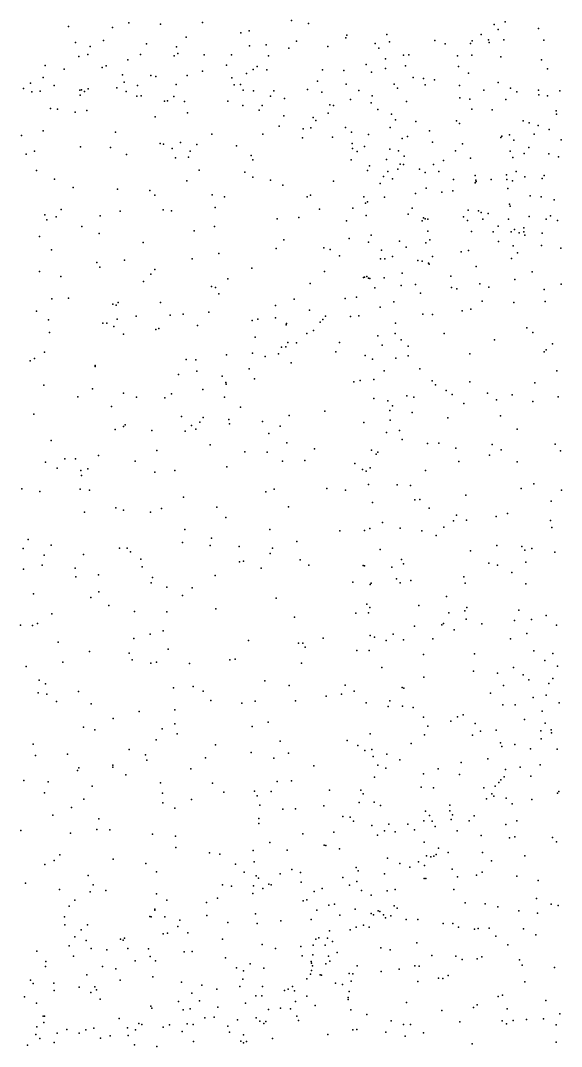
# Model space of a CAD drawing. Header units: metres. Extents: x -25 to 25, y -27.7 to 27.8.
# Drawn here: x -1.206 to -0.501, y -4.011 to -2.672 of the extents above; entities that cross this region are included whole.
import ezdxf

# ---------------------------------------------------------------- set-up
doc = ezdxf.new("R2010")
doc.units = ezdxf.units.M

msp = doc.modelspace()

# ---------------------------------------------------------------- linework, layer by layer
for p in [(-1.0651, -2.6753, 15.1939), (-1.0236, -2.6767, 14.4129), (-0.9692, -2.6749, 11.5801), (-0.8531, -2.6721, -5.1857), (-0.8306, -2.6762, -5.0214), (-0.5886, -2.6774, 3.525), (-0.574, -2.674, 7.5442), (-1.1437, -2.6798, 1.8632), (-1.0865, -2.6813, 2.454), (-0.9192, -2.6883, 15.5067), (-0.9083, -2.6855, 23.6738), (-0.7285, -2.6903, -4.5842), (-0.6054, -2.6905, 24.1036), (-0.5834, -2.6838, 15.7082), (-0.5308, -2.6824, 2.8645), (-1.1347, -2.701, 23.6211), (-1.0982, -2.6983, 14.5437), (-1.0419, -2.7026, 1.8846), (-0.9902, -2.6937, -11.4661), (-0.8861, -2.7038, 16.4964), (-0.8463, -2.699, -25.2895), (-0.7818, -2.6945, 2.748), (-0.7809, -2.6912, 15.6508), (-0.7439, -2.7019, 11.254), (-0.7249, -2.6997, 14.1489), (-0.6657, -2.6981, 7.5177), (-0.6524, -2.7024, -5.6258), (-0.6194, -2.7023, -11.3034), (-0.6172, -2.6984, 15.3244), (-0.5957, -2.6974, -15.756), (-0.5951, -2.7006, 2.8262), (-0.5758, -2.6975, 23.4546), (-0.5238, -2.6977, 1.4937), (-1.1186, -2.7166, 26.5364), (-1.1157, -2.7062, 2.3811), (-1.0499, -2.7166, 4.4264), (-1.003, -2.7065, 15.364), (-1.0012, -2.715, 2.4846), (-0.967, -2.7167, 14.3212), (-0.9313, -2.7167, 15.6451), (-0.9079, -2.705, 4.5377), (-0.8562, -2.708, 2.6583), (-0.8054, -2.7058, -5.339), (-0.7389, -2.7082, 3.5647), (-0.7069, -2.7175, -4.3315), (-0.6997, -2.7167, -5.5632), (-0.6175, -2.7172, 15.7451), (-1.1742, -2.7308, 1.9071), (-1.1302, -2.7191, 15.1109), (-1.0948, -2.7312, 14.7303), (-1.0663, -2.7234, 3.6649), (-1.0059, -2.7182, 15.4494), (-0.9378, -2.7302, 4.9266), (-0.8831, -2.7182, 7.4342), (-0.7554, -2.7293, -5.4294), (-0.7304, -2.7223, -11.357), (-0.7042, -2.7312, 1.723), (-0.6364, -2.718, 1.646), (-0.5797, -2.7193, -5.7117), (-0.5268, -2.7236, 7.505), (-1.1493, -2.7354, 2.2855), (-1.0997, -2.7335, 1.9295), (-1.0733, -2.7429, -11.4785), (-1.0365, -2.744, 7.3458), (-0.9889, -2.744, 11.7434), (-0.9691, -2.7381, 1.9173), (-0.9117, -2.7412, 15.779), (-0.9029, -2.7362, 14.2492), (-0.8975, -2.7322, 1.8902), (-0.8851, -2.7363, 2.5659), (-0.8125, -2.7364, 16.2533), (-0.7848, -2.7372, -4.917), (-0.7487, -2.7397, 24.1514), (-0.7302, -2.7346, -4.6676), (-0.6351, -2.7323, 15.9145), (-0.6222, -2.7407, -25.1493), (-0.5191, -2.735, -5.7825), (-1.1935, -2.7539, 14.7715), (-1.177, -2.7463, 2.2144), (-1.1627, -2.7568, 2.0287), (-1.0711, -2.7525, 14.4468), (-1.054, -2.7568, 15.5967), (-1.0298, -2.7453, 2.3661), (-1.0035, -2.7556, 1.9978), (-0.9309, -2.7471, 2.4723), (-0.9277, -2.7559, -16.6686), (-0.9195, -2.7557, 7.3828), (-0.8188, -2.7511, 23.67), (-0.7815, -2.755, 2.6132), (-0.719, -2.7553, 2.6652), (-0.6943, -2.7464, 15.8636), (-0.6809, -2.7479, -4.1501), (-0.6787, -2.7562, 7.4507), (-0.6663, -2.7494, 26.1515), (-0.6336, -2.7567, 23.4818), (-0.5831, -2.7528, 14.0616), (-1.2025, -2.761, 23.5788), (-1.1917, -2.7651, 2.1135), (-1.1809, -2.7644, 14.6868), (-1.1291, -2.7629, 2.1552), (-1.1288, -2.7697, 4.2505), (-1.1267, -2.7626, 7.2938), (-1.1228, -2.7649, 11.8796), (-1.1181, -2.7611, 15.3132), (-1.0809, -2.76, 2.0901), (-1.0686, -2.7649, 23.6226), (-1.0546, -2.771, 2.175), (-1.049, -2.7704, 7.7129), (-1.0066, -2.7713, 2.0986), (-0.9161, -2.7632, -11.4288), (-0.9024, -2.764, 15.877), (-0.8802, -2.771, 26.2629), (-0.876, -2.7639, 1.9762), (-0.8321, -2.7623, 11.577), (-0.8132, -2.7654, 1.912), (-0.765, -2.7634, -4.8544), (-0.7475, -2.7705, 23.6125), (-0.7145, -2.7603, 1.8083), (-0.6019, -2.763, -4.0688), (-0.567, -2.7602, 23.3275), (-0.559, -2.7653, 1.5923), (-0.5308, -2.763, 6.0859), (-0.5302, -2.7692, 23.2116), (-0.5188, -2.7706, 26.1147), (-0.5029, -2.764, 5.8002), (-1.0187, -2.7772, 15.7734), (-1.0146, -2.7768, 26.3866), (-0.9926, -2.7778, 2.2311), (-0.9358, -2.7772, 2.3486), (-0.9162, -2.7828, -20.4888), (-0.891, -2.783, 2.0946), (-0.862, -2.7739, 2.4536), (-0.8029, -2.7822, -5.1298), (-0.7982, -2.783, 2.5027), (-0.7758, -2.7753, 6.8373), (-0.7489, -2.7794, 26.1761), (-0.7029, -2.7777, -4.3799), (-0.6334, -2.7729, -5.6212), (-0.6203, -2.7748, 1.6995), (-0.5735, -2.7752, 2.6738), (-1.1674, -2.787, -11.4746), (-1.1582, -2.7877, 6.719), (-1.1351, -2.7915, 15.4716), (-1.1197, -2.7896, 26.4696), (-1.0307, -2.7979, -11.4493), (-0.9884, -2.7927, -17.0361), (-0.8951, -2.7893, 2.2928), (-0.8628, -2.7967, 14.1976), (-0.8052, -2.7929, 7.3696), (-0.7403, -2.7881, 3.7557), (-0.7225, -2.7945, -4.6249), (-0.6178, -2.7876, 15.9217), (-0.5913, -2.7887, 15.4643), (-0.5078, -2.7898, 7.4164), (-0.5071, -2.7944, 18.29), (-0.8688, -2.8098, -11.388), (-0.8246, -2.7988, 2.0565), (-0.8212, -2.8026, 15.941), (-0.7241, -2.8115, 1.9809), (-0.7172, -2.8017, 7.3824), (-0.6909, -2.804, -4.2991), (-0.6376, -2.8029, 1.819), (-0.6336, -2.8067, 7.3886), (-0.5508, -2.8028, -5.7035), (-0.543, -2.8056, 6.2535), (-0.5311, -2.809, 5.9096), (-1.2051, -2.8222, 15.0674), (-1.1769, -2.8162, 15.206), (-1.0825, -2.8179, 7.2534), (-0.957, -2.8202, 3.8577), (-0.8903, -2.8203, 4.2997), (-0.8375, -2.8134, 2.1591), (-0.8275, -2.8122, 11.7559), (-0.7994, -2.8244, 4.6423), (-0.7823, -2.8117, 2.4308), (-0.7746, -2.818, -4.9921), (-0.7523, -2.821, 2.0455), (-0.7016, -2.8234, -5.4683), (-0.6728, -2.816, -11.306), (-0.58, -2.8247, 6.0854), (-0.5783, -2.8232, -4.121), (-0.5684, -2.8211, 6.1565), (-0.5364, -2.8205, 14.0174), (-0.5166, -2.8142, 2.6277), (-1.1281, -2.837, 15.8069), (-1.089, -2.8378, 16.876), (-1.0241, -2.8326, -20.7307), (-1.0198, -2.8333, 15.9103), (-0.9976, -2.8312, 4.0496), (-0.9766, -2.834, 14.2839), (-0.9246, -2.8355, -20.2794), (-0.8386, -2.8252, 23.6234), (-0.7738, -2.8327, -11.3455), (-0.7577, -2.8366, 15.994), (-0.7084, -2.8262, 23.4952), (-0.669, -2.8307, 15.99), (-0.6299, -2.8332, 23.3933), (-0.5629, -2.8283, 7.3614), (-0.5433, -2.8377, 6.3385), (-0.5011, -2.828, 1.6129), (-1.1991, -2.8465, 15.6055), (-1.1883, -2.8424, 7.1966), (-1.068, -2.847, 14.3697), (-1.0087, -2.8389, 23.6134), (-1.0044, -2.8511, 14.8306), (-0.9871, -2.8504, 11.9894), (-0.985, -2.8428, 7.2648), (-0.9055, -2.8482, 16.3172), (-0.7734, -2.839, 2.1965), (-0.7673, -2.8429, 2.3592), (-0.7246, -2.8401, 3.9328), (-0.7131, -2.8422, 14.0774), (-0.7058, -2.849, 11.6422), (-0.6391, -2.842, 1.9484), (-0.5675, -2.8427, 26.1385), (-0.5641, -2.8508, 3.9907), (-0.5495, -2.8457, 2.5477), (-0.5174, -2.8459, 15.9884), (-0.5045, -2.8502, 6.4136), (-0.9033, -2.8538, 7.2811), (-0.7749, -2.854, 4.114), (-0.7511, -2.8616, -5.2787), (-0.7288, -2.8536, -4.6857), (-0.711, -2.8596, 2.1619), (-0.7068, -2.8602, 26.1581), (-0.6677, -2.8598, 2.0877), (-0.6545, -2.8549, -4.2172), (-0.6194, -2.8519, -5.5907), (-1.1857, -2.8679, 5.0111), (-0.9735, -2.8672, -11.4064), (-0.9138, -2.8702, 14.2069), (-0.9035, -2.8764, 16.0359), (-0.7536, -2.8679, -4.8769), (-0.733, -2.8755, -5.3468), (-0.7271, -2.8693, 7.2976), (-0.7212, -2.8786, 11.8726), (-0.7141, -2.866, 2.2911), (-0.6859, -2.8663, 4.3325), (-0.6784, -2.8704, 2.3987), (-0.6607, -2.8691, -15.9544), (-0.6131, -2.8743, 14.0187), (-0.5725, -2.8737, -4.1821), (-0.5596, -2.8691, 1.8401), (-0.5487, -2.8759, 2.4774), (-0.526, -2.8783, -11.1671), (-0.5231, -2.8743, 1.7727), (-1.1621, -2.8791, 14.5053), (-1.1379, -2.8899, -11.4406), (-0.9894, -2.8814, 16.5204), (-0.8802, -2.8806, -11.3714), (-0.8641, -2.887, 7.233), (-0.7983, -2.8818, 7.2585), (-0.7372, -2.885, -4.7608), (-0.6773, -2.8908, -5.4761), (-0.6414, -2.8797, 11.3727), (-0.6134, -2.8838, 4.1502), (-0.6125, -2.8805, 23.3162), (-0.6122, -2.8823, 6.3147), (-0.5925, -2.8795, -11.2206), (-0.572, -2.8794, 16.0437), (-0.5706, -2.8913, 6.3939), (-0.5646, -2.8812, 7.2728), (-1.0798, -2.8921, 15.9593), (-1.0377, -2.8941, 16.7083), (-1.031, -2.9001, -25.4439), (-0.9562, -2.8996, 4.8921), (-0.9405, -2.9023, 7.1973), (-0.8323, -2.9024, -16.2784), (-0.828, -2.8999, 23.5737), (-0.7587, -2.9024, -5.1758), (-0.7315, -2.9028, -11.305), (-0.6912, -2.8977, -4.3966), (-0.6567, -2.8962, 7.2326), (-0.6425, -2.8943, 6.0623), (-0.5415, -2.9008, -5.674), (-0.527, -2.9021, 7.1853), (-1.1535, -2.9186, 7.127), (-0.9523, -2.9161, 23.5855), (-0.8163, -2.9182, 16.0976), (-0.7728, -2.9172, 7.1926), (-0.7565, -2.9104, 6.9678), (-0.7539, -2.9088, 12.0353), (-0.6955, -2.9169, 14.0402), (-0.5684, -2.9117, 6.4793), (-0.5675, -2.9144, 8.1454), (-0.5102, -2.9061, 13.9757), (-1.1747, -2.9256, 23.5504), (-1.1601, -2.9283, 15.9251), (-1.1024, -2.9271, 7.726), (-1.0766, -2.9209, -11.422), (-1.0204, -2.9192, 7.163), (-1.0093, -2.9204, 18.046), (-0.8715, -2.9307, 26.2265), (-0.8433, -2.929, 7.168), (-0.7555, -2.9265, -5.0363), (-0.7006, -2.9249, -4.4823), (-0.6806, -2.9295, 6.1483), (-0.6784, -2.9307, 15.9166), (-0.675, -2.9314, 6.2678), (-0.6283, -2.9282, -5.5236), (-0.6225, -2.9196, 26.154), (-0.6089, -2.9206, 2.2657), (-0.6055, -2.9226, 2.3393), (-0.6032, -2.9315, 7.1128), (-0.5965, -2.9238, 2.1511), (-0.5699, -2.9313, 6.5547), (-0.5429, -2.9277, 11.0333), (-0.5207, -2.9314, 6.6581), (-0.515, -2.9272, -4.1758), (-1.1721, -2.9324, 14.7193), (-1.1264, -2.9411, 14.4326), (-0.9534, -2.941, 26.2789), (-0.7812, -2.9335, 18.0785), (-0.6823, -2.9334, 7.1294), (-0.6232, -2.9331, 6.4232), (-0.5833, -2.9404, 5.8422), (-0.5621, -2.945, 12.0251), (-0.5497, -2.9427, 16.1169), (-0.5058, -2.9329, 6.984), (-1.1815, -2.9538, 17.9704), (-1.1036, -2.9502, 26.3813), (-0.98, -2.9465, 6.9956), (-0.8628, -2.9585, 12.2186), (-0.7778, -2.9567, 7.0937), (-0.7489, -2.9521, -5.1165), (-0.6752, -2.9468, -11.2666), (-0.6725, -2.9582, 5.9646), (-0.6181, -2.9473, -11.2199), (-0.59, -2.9479, 6.9721), (-0.5665, -2.9479, -5.6095), (-0.556, -2.949, 2.2055), (-0.55, -2.9478, 7.06), (-0.5483, -2.9524, 2.3046), (-0.5258, -2.9496, 6.8551), (-1.1659, -2.9712, -11.413), (-1.0462, -2.9617, 7.0963), (-0.8729, -2.9698, 7.0915), (-0.8107, -2.9689, -11.3188), (-0.8024, -2.9711, 23.4961), (-0.7524, -2.9615, -4.9713), (-0.7354, -2.9719, -5.1985), (-0.7118, -2.9602, -4.5766), (-0.7034, -2.9679, 7.0494), (-0.6777, -2.9622, 6.3868), (-0.622, -2.9723, 15.6847), (-0.5828, -2.9606, 6.6402), (-0.5638, -2.9662, 6.7882), (-0.5267, -2.9655, 11.5504), (-0.5015, -2.9692, 2.0957), (-1.0706, -2.9847, -20.1912), (-0.9827, -2.9831, 24.2009), (-0.9477, -2.976, 7.0816), (-0.7904, -2.9791, 24.144), (-0.7368, -2.9831, -4.7842), (-0.7311, -2.9831, 6.2816), (-0.7211, -2.9801, 6.0374), (-0.6883, -2.9852, -5.392), (-0.669, -2.9801, 6.4763), (-0.6316, -2.9739, -4.2949), (-0.5657, -2.9828, 5.7841), (-0.5581, -2.9752, 4.4115), (-1.107, -2.9877, 7.1519), (-1.103, -2.9941, 7.0442), (-1.031, -2.9971, 26.323), (-0.9048, -2.9954, 16.1528), (-0.6826, -2.9861, 12.5245), (-0.6741, -2.9887, -25.1415), (-0.6732, -2.99, 16.1669), (-0.6122, -2.993, 23.2152), (-1.1818, -2.9997, 7.0273), (-1.1536, -3.006, 24.2243), (-1.0365, -3.0032, -11.373), (-0.9361, -3.0091, 14.2094), (-0.8098, -2.9997, 7.0132), (-0.7589, -3.0075, 23.4169), (-0.7575, -3.0072, 26.1819), (-0.7545, -3.006, 6.1754), (-0.7524, -3.0082, 6.9643), (-0.7508, -3.0089, 6.0991), (-0.732, -3.0078, -4.6985), (-0.7085, -3.0017, -5.3076), (-0.6451, -3.0057, 6.7404), (-0.5615, -3.01, 23.1047), (-0.539, -3.0002, 18.0675), (-1.0459, -3.0128, 12.3154), (-0.9571, -3.0191, 16.264), (-0.9521, -3.0206, 23.5209), (-0.8287, -3.0153, 7.1464), (-0.7442, -3.0211, 6.3802), (-0.71, -3.0179, 6.8933), (-0.6912, -3.0164, -4.4441), (-0.644, -3.0203, 5.8614), (-0.6372, -3.0221, 4.5765), (-0.607, -3.0159, 12.6578), (-0.5953, -3.02, 26.1626), (-0.5231, -3.0232, 23.021), (-0.501, -3.0163, -11.0811), (-1.1656, -3.0353, 16.0424), (-1.1436, -3.0343, 14.4454), (-0.9476, -3.0289, 6.9873), (-0.8494, -3.0358, 7.9678), (-0.783, -3.0348, 6.9067), (-0.7682, -3.0332, 6.0229), (-0.6845, -3.0279, 5.9258), (-0.6043, -3.0385, -4.3286), (-0.522, -3.0388, 11.1774), (-1.1857, -3.0516, 26.4112), (-1.0859, -3.0424, 7.4572), (-1.0817, -3.0436, 16.122), (-1.0791, -3.0401, 6.9728), (-1.0236, -3.0403, 16.4209), (-0.8737, -3.0438, 12.548), (-0.8294, -3.05, 16.0687), (-0.7371, -3.0462, -5.1021), (-0.7196, -3.0394, 6.6719), (-0.6302, -3.051, -11.1729), (-0.6188, -3.049, 24.0533), (-0.5627, -3.0401, 7.184), (-1.1699, -3.0626, 6.9339), (-1.0802, -3.0619, 23.5096), (-1.0556, -3.058, 7.6229), (-1.0114, -3.0568, -16.8239), (-0.9943, -3.0551, 14.9094), (-0.9608, -3.0529, 26.2883), (-0.9043, -3.0635, 6.9032), (-0.897, -3.0617, 4.8193), (-0.8738, -3.0601, 23.4776), (-0.8154, -3.0658, 6.4487), (-0.8121, -3.0624, 14.1017), (-0.8084, -3.0581, 6.2984), (-0.7761, -3.0585, 16.2192), (-0.7651, -3.0574, 6.5603), (-0.6816, -3.0551, 14.0068), (-0.6691, -3.0558, -4.3881), (-1.1687, -3.0792, -11.3673), (-1.0989, -3.0672, 4.8524), (-1.0938, -3.0672, 16.7799), (-1.0848, -3.0713, 26.3587), (-1.03, -3.0754, 14.2982), (-1.0261, -3.0741, -11.3512), (-0.9754, -3.0701, 6.9075), (-0.86, -3.0692, -25.2289), (-0.8593, -3.0676, 17.9729), (-0.8241, -3.0765, 6.1399), (-0.7172, -3.0672, 23.3142), (-0.546, -3.073, 5.7338), (-0.538, -3.0792, -16.0124), (-1.0719, -3.0813, 16.5901), (-0.9004, -3.0855, 6.8267), (-0.8576, -3.0923, 6.3426), (-0.8328, -3.0805, 6.7407), (-0.7901, -3.0921, 15.1817), (-0.7404, -3.0837, -5.0196), (-0.7177, -3.0807, -16.213), (-0.7097, -3.0888, -11.2126), (-0.6539, -3.0804, -5.4299), (-0.5879, -3.0888, 16.2491), (-1.1752, -3.1048, 16.1055), (-0.866, -3.0982, 6.2709), (-0.8604, -3.098, 6.6454), (-0.8465, -3.0929, 6.5235), (-0.7952, -3.1046, -11.2597), (-0.7344, -3.0959, -4.6701), (-0.7005, -3.0972, -5.2896), (-0.5234, -3.1045, 26.1655), (-0.5205, -3.1017, 22.9891), (-0.5126, -3.0939, -5.7071), (-1.194, -3.116, 14.52), (-1.188, -3.1132, 6.824), (-0.9901, -3.1143, 23.4817), (-0.9778, -3.115, 6.7524), (-0.9379, -3.1084, -16.5645), (-0.9038, -3.1063, 6.7013), (-0.8871, -3.1107, 16.2466), (-0.8698, -3.1069, 26.2394), (-0.8535, -3.1188, 6.0723), (-0.757, -3.1093, 7.3396), (-0.7473, -3.1141, 5.9109), (-0.7169, -3.1127, -5.1991), (-0.7005, -3.1099, -4.5028), (-0.6202, -3.1071, 26.1758), (-1.1092, -3.1223, -11.3529), (-1.109, -3.1237, 16.1645), (-0.9763, -3.1297, 6.6085), (-0.9082, -3.1265, -11.3061), (-0.7321, -3.1291, 15.8027), (-0.6854, -3.1266, 16.2718), (-0.5066, -3.1293, 16.268), (-1.0003, -3.1341, 17.9107), (-0.9433, -3.1361, 6.3873), (-0.9387, -3.1446, 6.2771), (-0.9011, -3.1395, 6.1605), (-0.7716, -3.1437, 23.3405), (-0.7632, -3.1419, 14.0589), (-0.7453, -3.1405, -4.7669), (-0.6693, -3.1423, -4.4331), (-0.6204, -3.1438, 5.766), (-0.5354, -3.1451, -4.3302), (-1.1762, -3.1481, 6.7157), (-1.1123, -3.1529, 6.6794), (-1.0722, -3.1585, 6.5963), (-1.0093, -3.1592, 6.4723), (-0.9684, -3.1538, 16.2287), (-0.9383, -3.1467, 14.2068), (-0.665, -3.1476, -5.3926), (-0.6511, -3.1548, -11.1345), (-0.5972, -3.1584, -5.5059), (-1.1316, -3.1633, 12.4776), (-1.0553, -3.1638, 26.33), (-1.0181, -3.1644, 16.2893), (-0.9401, -3.1635, 23.4328), (-0.7454, -3.1655, -4.964), (-0.7271, -3.1686, 23.2721), (-0.7024, -3.1618, 15.4788), (-0.6934, -3.1635, 5.7999), (-0.6431, -3.1603, 23.1742), (-0.6282, -3.1717, 17.8917), (-0.5853, -3.1672, 4.571), (-0.565, -3.1607, -11.0486), (-0.5381, -3.1695, -5.6225), (-0.5049, -3.1632, 7.3749), (-1.1891, -3.1857, 17.0979), (-1.0877, -3.1759, 14.3651), (-0.9195, -3.1768, 6.0795), (-0.8092, -3.182, 5.9032), (-0.7244, -3.1809, -4.6175), (-0.721, -3.1749, 4.7336), (-0.6956, -3.1838, -5.2743), (-1.0698, -3.1997, -11.3129), (-0.9962, -3.1889, 6.3069), (-0.9726, -3.1963, 6.1853), (-0.9682, -3.1903, -11.2935), (-0.9346, -3.1928, -20.6113), (-0.9338, -3.1984, 15.0267), (-0.8909, -3.1956, -11.2672), (-0.856, -3.1874, 14.1323), (-0.7586, -3.1966, 5.8262), (-0.7243, -3.1938, 8.0193), (-0.6488, -3.1904, 26.1865), (-0.5803, -3.1882, -4.3888), (-1.0828, -3.2057, 6.4869), (-1.072, -3.2019, 16.4821), (-1.0352, -3.2073, 6.3812), (-0.9915, -3.2082, 14.2666), (-0.9832, -3.2008, 26.296), (-0.9777, -3.2056, 4.761), (-0.8824, -3.211, 7.8444), (-0.8679, -3.2014, 16.2744), (-0.7289, -3.2099, 12.9121), (-0.7122, -3.2073, -11.1461), (-0.5585, -3.2052, 26.1759), (-1.1665, -3.22, 6.5612), (-0.9588, -3.2259, 6.0268), (-0.8588, -3.2232, 23.3546), (-0.7085, -3.2189, -5.2128), (-0.6756, -3.2242, 24.0475), (-0.6607, -3.2236, -4.4625), (-0.5909, -3.2256, 7.5132), (-0.509, -3.225, -10.9532), (-1.1048, -3.2398, -25.4307), (-1.0286, -3.2332, 6.2394), (-0.9137, -3.2349, 5.9503), (-0.8847, -3.2353, 12.8305), (-0.8231, -3.231, 7.5915), (-0.7484, -3.2328, -4.8241), (-0.7424, -3.238, -4.7018), (-0.7404, -3.2353, -4.9984), (-0.6383, -3.2302, -11.073), (-0.5945, -3.2394, 5.7219), (-0.5795, -3.2325, -11.0154), (-0.5019, -3.2338, -4.3617), (-1.1737, -3.2485, -20.2355), (-1.1486, -3.2442, 4.7479), (-1.1349, -3.2439, 23.4466), (-1.0568, -3.2473, 24.2015), (-0.8646, -3.2471, 5.8741), (-0.8356, -3.2464, 17.8462), (-0.7701, -3.2501, -11.1543), (-0.6345, -3.2474, -5.4467), (-0.5585, -3.2482, 23.0132), (-1.1585, -3.2562, 14.5064), (-1.1279, -3.2595, 6.4197), (-1.1267, -3.2658, 16.2021), (-1.1184, -3.2571, 16.9755), (-1.031, -3.2617, 6.1402), (-1.0053, -3.2594, 16.2478), (-0.9371, -3.2546, -11.244), (-0.7601, -3.258, 23.2462), (-0.7557, -3.2604, 5.7642), (-0.7501, -3.2559, -4.9256), (-0.6783, -3.2595, 23.1705), (-0.7525, -3.2777, 4.5843), (-0.7151, -3.2782, -5.1743), (-0.6976, -3.279, -4.553), (-0.5369, -3.2767, -4.4119), (-1.2048, -3.2831, 14.5949), (-1.1814, -3.2868, -11.2778), (-1.1288, -3.2836, 17.8742), (-1.1164, -3.2848, 6.3161), (-0.8864, -3.2873, -11.2033), (-0.8757, -3.2835, -16.3677), (-0.8068, -3.283, 26.2234), (-0.7823, -3.2848, 16.3143), (-0.6253, -3.2916, -11.0204), (-0.5531, -3.283, -5.6155), (-0.5007, -3.2848, 5.6587), (-0.9936, -3.294, 23.3611), (-0.9503, -3.307, 16.1219), (-0.8566, -3.3066, 23.2946), (-0.7472, -3.3009, -4.7351), (-0.6919, -3.2975, -11.0749), (-0.6855, -3.2973, -5.3297), (-0.5142, -3.2994, -5.7271), (-1.1228, -3.3139, 12.6872), (-1.0821, -3.3079, 16.5955), (-1.0721, -3.3109, 6.0906), (-1.0368, -3.3138, 5.9938), (-1.0223, -3.3088, 14.3152), (-0.6735, -3.3086, -16.1988), (-0.6376, -3.3178, -5.4464), (-0.5858, -3.3192, -5.5483), (-0.5712, -3.3154, 5.678), (-0.9384, -3.3206, 14.2267), (-0.7342, -3.327, -4.6665), (-0.6543, -3.3333, 23.1213), (-0.6416, -3.3251, 4.3588), (-0.6244, -3.3241, 13.9539), (-0.5149, -3.3244, -10.8596), (-0.5134, -3.3338, 26.1672), (-0.992, -3.3364, 5.9057), (-0.881, -3.3362, 15.1538), (-0.79, -3.338, 5.737), (-0.7577, -3.3377, 15.5751), (-0.7509, -3.3351, -4.9115), (-0.7112, -3.3347, -25.1583), (-0.6829, -3.338, 17.7476), (-0.6643, -3.344, 5.705), (-1.1965, -3.3492, 6.2913), (-1.1666, -3.3567, -16.9465), (-0.995, -3.3531, -11.1985), (-0.959, -3.3573, -20.3916), (-0.9574, -3.3475, 5.8117), (-0.9212, -3.3587, 23.2812), (-0.8775, -3.3606, 5.7478), (-0.846, -3.3518, 15.9478), (-0.5851, -3.3571, 16.385), (-0.5524, -3.3587, 7.6713), (-1.2029, -3.3612, 14.6709), (-1.1757, -3.3699, 6.201), (-1.1242, -3.3689, 14.8586), (-1.0775, -3.3608, 16.8558), (-1.0674, -3.3609, 5.9352), (-1.063, -3.3654, -11.2177), (-0.8809, -3.3676, 26.2596), (-0.7371, -3.3626, -5.0293), (-0.6192, -3.3643, 26.182), (-0.5484, -3.3633, -5.6508), (-0.5392, -3.3612, 22.9883), (-0.5095, -3.3659, -5.759), (-1.1782, -3.3828, 17.2108), (-1.1352, -3.3866, -20.6826), (-1.0493, -3.375, 16.2545), (-1.0475, -3.3849, 5.8297), (-0.9207, -3.3785, -11.1548), (-0.9154, -3.3776, 4.5209), (-0.8925, -3.3868, 14.2007), (-0.8415, -3.3759, -11.1176), (-0.8303, -3.3829, 23.2308), (-0.7594, -3.3831, -11.0593), (-0.7576, -3.3837, 13.0617), (-0.7219, -3.3854, -5.1348), (-0.7094, -3.3755, 14.0238), (-0.7067, -3.3811, -4.6257), (-0.5956, -3.3803, -10.9222), (-0.5843, -3.383, 4.2013), (-0.5472, -3.3789, 5.6382), (-1.2024, -3.388, 14.7256), (-1.1341, -3.3982, 5.9557), (-1.1045, -3.3957, 5.8827), (-1.0344, -3.399, 23.294), (-0.9526, -3.3964, 5.7509), (-0.7161, -3.4005, 23.1422), (-0.628, -3.3983, 23.9932), (-0.5654, -3.3925, -10.8575), (-1.0361, -3.406, 16.3302), (-1.0157, -3.4115, -11.163), (-0.9823, -3.4125, 15.0218), (-0.7731, -3.4049, 5.6925), (-0.7504, -3.4083, -4.8333), (-0.7489, -3.4064, -4.7613), (-0.711, -3.4058, -5.2137), (-0.6972, -3.4028, -11.0018), (-0.6262, -3.4065, 23.0623), (-0.547, -3.4072, 13.8766), (-1.1896, -3.4203, 6.0178), (-1.1147, -3.4251, 16.2311), (-1.1043, -3.4177, 14.5209), (-0.995, -3.4225, 14.3248), (-0.873, -3.4258, 24.0934), (-0.6508, -3.4236, 13.9841), (-1.0912, -3.4353, 5.774), (-0.9517, -3.4399, 26.2851), (-0.7546, -3.4337, 26.2053), (-0.7508, -3.4382, -4.9647), (-0.6868, -3.4353, -5.3678), (-0.6241, -3.438, 5.6232), (-1.1657, -3.4466, 4.3424), (-1.0575, -3.4434, 12.8982), (-1.0156, -3.4437, 4.299), (-0.8491, -3.4507, 4.2272), (-0.769, -3.4454, 16.3632), (-0.7524, -3.445, -4.893), (-0.6476, -3.4452, 26.1809), (-0.6269, -3.4426, -5.53), (-0.6252, -3.4535, 17.6309), (-0.5563, -3.4414, -5.6955), (-0.5398, -3.4539, -10.7117), (-0.5207, -3.4485, -5.804), (-1.2064, -3.4611, 5.9261), (-1.1908, -3.4616, 23.3247), (-1.1843, -3.4591, 5.8558), (-0.6926, -3.4624, -4.6267), (-0.6566, -3.4607, 16.4093), (-0.6544, -3.4589, -10.8934), (-0.6405, -3.4673, 4.0566), (-0.6044, -3.4596, 13.1714), (-0.5618, -3.4549, 5.5832), (-0.5073, -3.461, -5.8818), (-1.0584, -3.4784, 26.3237), (-1.0374, -3.473, 16.5731), (-1.0202, -3.4685, 5.7011), (-0.9088, -3.481, 14.2509), (-0.8117, -3.4781, 23.1518), (-0.7504, -3.4746, 14.0734), (-0.7445, -3.477, -5.0461), (-0.7296, -3.481, -5.1447), (-0.7202, -3.4731, -4.6983), (-0.7067, -3.4804, -5.2921), (-0.6685, -3.4789, -5.4756), (-0.5671, -3.4788, 26.1546), (-0.5457, -3.4721, 7.8171), (-1.1572, -3.4833, 5.6674), (-1.0136, -3.4925, 16.787), (-0.8436, -3.4846, 5.6227), (-0.8379, -3.4846, 14.1643), (-0.8351, -3.49, -11.0063), (-0.7676, -3.4942, 15.5664), (-0.7514, -3.4944, 5.6067), (-1.1166, -3.4954, 14.6281), (-1.0648, -3.4977, 23.2381), (-1.0607, -3.5063, -11.105), (-0.9334, -3.5063, 17.6925), (-0.9262, -3.5054, 5.6214), (-0.6808, -3.4994, 5.5957), (-0.614, -3.4986, -5.6052), (-0.5368, -3.4946, -4.539), (-0.5226, -3.5073, 5.5237), (-0.5119, -3.4981, -10.5654), (-1.1991, -3.5152, 14.2199), (-1.1514, -3.5096, 14.7413), (-1.0363, -3.5108, 17.1429), (-1.0292, -3.5096, 5.6038), (-0.986, -3.511, -16.4491), (-0.8397, -3.5109, 15.232), (-0.7352, -3.5164, 23.0597), (-0.6155, -3.5212, 5.5501), (-0.5631, -3.5163, 7.9702), (-0.5059, -3.5147, -5.9728), (-1.1819, -3.5331, 14.6029), (-0.8877, -3.5338, 23.1386), (-0.6802, -3.5291, 14.017), (-0.584, -3.5238, 22.9859), (-0.5508, -3.5259, -5.7913), (-0.5432, -3.5326, 13.8738), (-0.5118, -3.5309, 22.9335), (-1.1738, -3.5376, 5.5056), (-1.1309, -3.5478, 26.3406), (-1.0067, -3.543, 4.1023), (-0.9811, -3.5412, 5.5455), (-0.9681, -3.5472, 23.1594), (-0.8561, -3.5399, 13.1336), (-0.7828, -3.5393, 16.3882), (-0.7711, -3.5471, -10.8879), (-0.7084, -3.5425, -4.6997), (-0.7062, -3.5432, -5.3406), (-0.5763, -3.5397, -4.5896), (-0.517, -3.5374, -10.4287), (-1.1835, -3.5495, 23.2557), (-1.1719, -3.5513, 17.3976), (-1.1595, -3.5609, 14.822), (-0.9582, -3.5593, 14.3447), (-0.9003, -3.5602, 5.5416), (-0.8476, -3.56, 26.2162), (-0.8078, -3.5538, 5.5469), (-0.7878, -3.5511, 15.805), (-0.7247, -3.5599, -5.2304), (-0.5935, -3.55, -10.6209), (-0.5375, -3.5555, 16.4748), (-0.5206, -3.5526, -10.3597), (-1.1142, -3.564, 16.2258), (-1.0516, -3.5738, 23.1748), (-1.0053, -3.5715, -11.021), (-0.9175, -3.5628, -25.3673), (-0.7555, -3.5624, -4.9182), (-0.7269, -3.5675, -4.7845), (-0.708, -3.5668, 5.5361), (-0.6941, -3.5686, -10.7747), (-0.5771, -3.5652, 26.1423), (-0.5613, -3.565, -10.5085), (-0.526, -3.5733, -10.2684), (-0.5039, -3.5625, -6.1315), (-1.0856, -3.5828, -20.4258), (-0.8835, -3.5878, 16.3639), (-0.6806, -3.5814, 26.1649), (-0.645, -3.5866, -5.6152), (-0.6364, -3.581, 16.4653), (-0.6289, -3.578, 5.5087), (-0.5488, -3.5841, -5.8862), (-1.1242, -3.5942, -11.0509), (-1.1093, -3.5977, 14.7297), (-1.0217, -3.5965, 16.2807), (-1.0053, -3.5901, 14.4343), (-0.9043, -3.5935, -10.948), (-0.675, -3.5928, 13.328), (-0.6132, -3.5897, 13.9627), (-0.6065, -3.5993, 3.878), (-0.5858, -3.5984, -10.4423), (-0.5276, -3.5989, -6.0495), (-0.5219, -3.5891, -10.1468), (-0.5143, -3.5976, -6.4157), (-1.0294, -3.6109, 26.3), (-1.0019, -3.6032, 5.4642), (-0.8675, -3.6125, -10.8893), (-0.7801, -3.6118, -16.2528), (-0.7504, -3.6032, -5.0514), (-0.6796, -3.6042, -5.5397), (-0.6166, -3.6047, -5.7124), (-0.5802, -3.6149, -10.3143), (-0.5274, -3.6095, -6.2892), (-0.5137, -3.6019, 23.8922), (-1.19, -3.6166, 3.9718), (-1.0645, -3.6236, 14.5879), (-0.9519, -3.6173, 26.2573), (-0.9057, -3.6272, 17.5956), (-0.8569, -3.6281, 23.0512), (-0.7663, -3.6182, 5.4815), (-0.7574, -3.6246, -10.7577), (-0.7482, -3.6234, 23.0154), (-0.6967, -3.6154, -10.6809), (-0.5784, -3.6196, 22.9517), (-0.5617, -3.617, -10.1988), (-0.5413, -3.6224, -6.1413), (-0.5064, -3.6229, -6.5079), (-1.1868, -3.6313, 5.3466), (-1.145, -3.6296, 23.1794), (-1.0434, -3.6302, 17.3613), (-1.0416, -3.6375, -10.9704), (-0.965, -3.6341, 23.0882), (-0.876, -3.6346, 13.3803), (-0.7465, -3.6327, -5.1986), (-0.7287, -3.6294, -5.313), (-0.7114, -3.6371, -5.447), (-0.6316, -3.6405, 5.4396), (-0.5968, -3.6354, -5.8386), (-1.1319, -3.651, -16.6733), (-1.1302, -3.6473, 26.3182), (-1.0859, -3.6438, 16.2381), (-1.0858, -3.6464, 5.3794), (-0.9841, -3.6485, 15.0374), (-0.8239, -3.6447, 14.2185), (-0.7404, -3.6438, 13.6115), (-0.73, -3.648, -4.8081), (-0.6615, -3.6487, -5.6812), (-0.5738, -3.6497, -10.1051), (-0.5544, -3.6467, -6.457), (-0.5287, -3.6433, -4.6179), (-1.202, -3.6638, 15.0396), (-1.1704, -3.6655, 14.952), (-1.0691, -3.6567, 24.0953), (-1.024, -3.6668, 14.5266), (-0.9561, -3.6673, 16.6352), (-0.8716, -3.665, 14.2975), (-0.8529, -3.6644, -10.7997), (-0.7447, -3.6595, 14.1231), (-0.6806, -3.6552, -10.5544), (-0.6336, -3.6559, -10.3593), (-0.5826, -3.6663, -6.3947), (-0.5798, -3.6632, -6.0143), (-0.5756, -3.6593, 17.4295), (-0.5407, -3.6584, -10.022), (-1.1752, -3.6799, 14.2214), (-1.113, -3.6714, 13.2613), (-1.0214, -3.6805, 5.3554), (-0.9412, -3.6791, 5.3898), (-0.9013, -3.678, 16.3827), (-0.8794, -3.6784, 26.1944), (-0.8032, -3.6767, -10.7245), (-0.7624, -3.6767, -10.6499), (-0.7593, -3.6815, -4.9356), (-0.6839, -3.6726, 22.9534), (-0.6676, -3.6734, -10.4366), (-0.6019, -3.6733, 16.5358), (-0.5915, -3.6813, -4.6696), (-0.5874, -3.6713, -6.3219), (-0.506, -3.6806, 5.3296), (-0.5043, -3.6782, -6.6843), (-1.1238, -3.6884, 5.2974), (-1.0209, -3.693, 23.0623), (-0.9835, -3.6885, 13.7441), (-0.8975, -3.6837, 3.8955), (-0.7647, -3.6924, -5.1355), (-0.7449, -3.6921, -5.3445), (-0.5985, -3.6876, 5.3697), (-0.5889, -3.6844, -6.234), (-0.5727, -3.6869, 22.9004), (-0.5651, -3.6942, -6.5324), (-0.5394, -3.6885, -6.5997), (-1.14, -3.6993, -10.9363), (-1.0051, -3.7002, -10.8635), (-0.8944, -3.6959, 17.0584), (-0.8644, -3.7013, 22.9967), (-0.8478, -3.7007, 16.0622), (-0.8107, -3.6971, 23.9701), (-0.7369, -3.6965, -10.5389), (-0.678, -3.7037, -10.3117), (-0.6465, -3.7036, 23.9026), (-0.6462, -3.6962, 14.0297), (-1.1641, -3.7091, 23.1232), (-1.1044, -3.7138, 14.8287), (-0.8953, -3.7133, 16.2108), (-0.8953, -3.7201, 5.3448), (-0.7861, -3.711, 22.9597), (-0.7764, -3.7117, 15.765), (-0.7721, -3.7169, 5.3578), (-0.726, -3.7209, -4.8223), (-0.7012, -3.7209, 5.3532), (-0.6802, -3.7164, 26.1049), (-0.673, -3.7094, 3.7891), (-0.6696, -3.717, -10.2308), (-0.6445, -3.7149, -5.8946), (-0.6427, -3.7088, -10.1536), (-0.6212, -3.7166, -6.0455), (-0.6148, -3.7098, -6.1294), (-0.5734, -3.7214, 13.8256), (-0.5588, -3.7165, 13.9223), (-1.2061, -3.729, 5.1915), (-1.1412, -3.7326, 5.2203), (-1.1068, -3.7279, 13.9267), (-1.0901, -3.7282, 14.8607), (-1.0343, -3.7339, 5.2678), (-0.8383, -3.7335, 17.2494), (-0.7978, -3.7314, 16.4734), (-0.7481, -3.7227, -10.437), (-0.7405, -3.7354, 13.8318), (-0.7317, -3.7296, -10.3494), (-0.7177, -3.7309, -5.607), (-0.6926, -3.7281, 16.5567), (-0.6653, -3.724, -5.8133), (-0.6369, -3.7295, -6.3272), (-1.0042, -3.7364, -10.798), (-0.8813, -3.7447, -10.6819), (-0.8104, -3.7484, -10.4983), (-0.8082, -3.7487, 5.2983), (-0.6797, -3.7444, -4.7492), (-0.6055, -3.7358, 16.617), (-0.5684, -3.7386, -9.922), (-0.5614, -3.7374, -6.7518), (-0.5126, -3.7383, 22.8282), (-0.507, -3.7438, -9.7647), (-1.1553, -3.7611, 14.9846), (-1.0038, -3.7513, 14.5493), (-0.9597, -3.7584, 14.4777), (-0.9463, -3.7601, -10.705), (-0.903, -3.7553, 14.3858), (-0.8587, -3.7549, -10.5905), (-0.7901, -3.753, 15.9173), (-0.6642, -3.7604, -5.9703), (-0.6612, -3.7523, -6.457), (-0.6485, -3.7578, -6.6952), (-0.6038, -3.7578, 5.2432), (-0.5483, -3.7621, -9.8255), (-1.1748, -3.7736, -10.8055), (-1.1624, -3.7681, 16.1362), (-1.0855, -3.7664, -10.7864), (-1.043, -3.772, 16.2722), (-0.9259, -3.7732, -10.6304), (-0.9017, -3.77, 22.9553), (-0.7277, -3.7652, 5.2643), (-0.7115, -3.7721, -5.7205), (-0.6873, -3.7702, -5.8669), (-0.6794, -3.7746, 17.0901), (-0.6766, -3.7624, -6.5453), (-0.671, -3.7634, -6.3801), (-0.667, -3.7627, 22.8839), (-0.5918, -3.7686, -4.6983), (-1.1183, -3.788, 5.1457), (-1.0289, -3.783, -10.7106), (-0.9148, -3.7837, 15.1631), (-0.899, -3.7883, 16.9661), (-0.8679, -3.7859, 17.1873), (-0.8526, -3.78, 3.7803), (-0.8413, -3.7839, 17.0275), (-0.7685, -3.7776, 15.6076), (-0.766, -3.7818, 16.9227), (-0.7314, -3.7857, 17.2242), (-0.6986, -3.7771, 16.7259), (-0.6432, -3.7798, 16.975), (-0.6114, -3.7876, 17.15), (-0.6043, -3.7836, 16.8306), (-0.5589, -3.7886, 16.9242), (-1.2001, -3.7977, 5.0777), (-1.1116, -3.8001, 26.2588), (-0.9428, -3.8001, 17.0976), (-0.9313, -3.8016, -10.5331), (-0.9023, -3.8012, 16.8382), (-0.896, -3.7915, 5.2141), (-0.8826, -3.7993, 26.1582), (-0.8796, -3.8, 17.2813), (-0.8405, -3.7966, 16.6131), (-0.7861, -3.7906, 16.817), (-0.7772, -3.8006, -5.3711), (-0.7678, -3.7959, -4.9736), (-0.68, -3.7917, -6.0546), (-0.6776, -3.7917, -10.0276), (-0.6362, -3.7895, -9.9642), (-0.531, -3.7945, -6.8178), (-1.1557, -3.806, 14.5202), (-1.1157, -3.8092, 24.0357), (-1.0953, -3.8074, 14.7978), (-1.0288, -3.812, 5.1369), (-0.9035, -3.8113, 16.7264), (-0.8903, -3.805, -10.4411), (-0.8232, -3.8088, 17.3558), (-0.8128, -3.8047, 14.28), (-0.7615, -3.8073, -10.1575), (-0.7489, -3.8136, -5.6692), (-0.728, -3.808, -6.4485), (-0.7178, -3.8062, 17.3629), (-0.6411, -3.8063, -6.8254), (-1.1431, -3.828, 14.926), (-1.1354, -3.8201, 23.0166), (-1.0156, -3.8202, 17.1585), (-0.964, -3.8233, 23.9617), (-0.9494, -3.8175, 16.4721), (-0.8375, -3.821, -10.2796), (-0.8327, -3.8195, 13.9397), (-0.8044, -3.8267, 15.433), (-0.797, -3.8252, 22.8734), (-0.7189, -3.8276, -6.1187), (-0.6265, -3.8237, 5.1241), (-0.6001, -3.8247, 14.0077), (-0.5836, -3.8286, 22.8193), (-0.5334, -3.8178, -9.713), (-0.5143, -3.8252, 17.2475), (-0.5048, -3.8272, 5.0567), (-1.1489, -3.8416, -16.7686), (-1.0377, -3.8415, 17.2613), (-1.0358, -3.8416, 16.9106), (-1.0312, -3.833, 14.9951), (-1.031, -3.8317, -10.5802), (-1.0183, -3.8417, 3.7459), (-0.9633, -3.8401, 16.5697), (-0.9, -3.8378, 16.5196), (-0.8197, -3.8329, -10.2115), (-0.7897, -3.8398, -5.5179), (-0.7697, -3.8318, -6.5657), (-0.7488, -3.8376, -25.3533), (-0.7458, -3.8391, -6.7552), (-0.7397, -3.8341, -6.2946), (-0.7377, -3.8349, 5.1354), (-0.7327, -3.8391, -6.2083), (-0.7234, -3.8407, 3.6941), (-0.7151, -3.8304, 22.85), (-0.5563, -3.8338, 17.3314), (-0.5318, -3.8372, -4.6911), (-1.1486, -3.8523, 14.7057), (-1.1189, -3.8524, 16.2259), (-1.0012, -3.8543, 16.708), (-0.9987, -3.8463, -10.5105), (-0.936, -3.8491, -10.3909), (-0.8976, -3.8505, 5.1191), (-0.867, -3.847, 17.4527), (-0.8271, -3.8454, 5.1248), (-0.7685, -3.8553, -5.8337), (-0.7591, -3.8528, 17.4721), (-0.7517, -3.8554, -6.0608), (-0.7302, -3.8432, -10.0197), (-0.7033, -3.8451, -6.9162), (-0.6881, -3.8453, -4.7995), (-0.6551, -3.8504, 26.0326), (-0.6426, -3.8503, -6.9558), (-0.6349, -3.8555, 17.4566), (-1.1355, -3.868, 17.132), (-1.1275, -3.8587, -10.6215), (-1.0203, -3.8639, 16.4622), (-1.0145, -3.863, 26.1788), (-0.988, -3.8626, -25.4944), (-0.8172, -3.8693, -5.1472), (-0.8035, -3.8601, -6.4958), (-0.7764, -3.8589, 26.0775), (-0.614, -3.8579, 5.0604), (-0.6093, -3.857, -16.2211), (-0.5952, -3.8565, -4.7252), (-0.5865, -3.867, -9.7344), (-0.5501, -3.8573, 25.9801), (-0.5342, -3.8655, 17.4196), (-1.1431, -3.8796, 26.2254), (-1.1209, -3.8727, 17.2522), (-1.076, -3.8709, 17.3433), (-1.0723, -3.8723, 5.0353), (-1.0706, -3.8697, 22.9475), (-0.943, -3.8708, 14.4507), (-0.8911, -3.878, 14.3695), (-0.8407, -3.8805, -10.1498), (-0.8248, -3.8787, 23.8751), (-0.8213, -3.8708, -6.6838), (-0.8091, -3.8788, -5.6883), (-0.806, -3.8697, -5.5916), (-0.7996, -3.8738, -6.3441), (-0.7363, -3.8821, 5.0541), (-0.6893, -3.8758, -9.9132), (-0.5706, -3.8782, -7.0111), (-1.1853, -3.8865, 4.9545), (-1.1373, -3.8931, -10.5584), (-1.1141, -3.8832, 14.8651), (-1.0937, -3.8849, 16.7981), (-1.0662, -3.8832, 16.3499), (-1.0396, -3.8834, 16.6195), (-1.0371, -3.8934, -10.4306), (-0.9928, -3.8877, 5.0359), (-0.9827, -3.8872, 17.4727), (-0.9388, -3.8951, 26.1156), (-0.8739, -3.8832, 22.8691), (-0.839, -3.8929, -6.4394), (-0.825, -3.8913, -5.3089), (-0.8046, -3.8933, -5.8944), (-0.7932, -3.8884, -6.1299), (-0.7241, -3.8848, -7.0184), (-0.6698, -3.8924, -7.0883), (-0.6386, -3.8931, 14.0073), (-0.6044, -3.894, 23.8094), (-1.1738, -3.9065, 16.9368), (-1.1733, -3.8999, 15.0391), (-1.0994, -3.9067, -10.4967), (-1.0822, -3.9095, 14.7076), (-1.057, -3.8994, 14.6221), (-1.0302, -3.8994, 14.0321), (-0.9245, -3.9085, -10.2247), (-0.907, -3.903, 17.566), (-0.8891, -3.909, -6.6457), (-0.8274, -3.9001, -5.2222), (-0.8268, -3.9021, -6.8841), (-0.8254, -3.9058, -5.0863), (-0.8083, -3.9032, -6.9791), (-0.8027, -3.8998, -5.9717), (-0.7672, -3.9057, 22.8229), (-0.6919, -3.9058, 14.1524), (-0.6865, -3.9061, 5.0062), (-0.6303, -3.8977, 22.7986), (-0.6109, -3.8968, 17.5302), (-0.5556, -3.8981, 13.9778), (-0.5521, -3.905, -9.5655), (-0.5098, -3.9078, -9.4689), (-1.1201, -3.9177, 16.7124), (-1.0337, -3.92, -10.3409), (-0.9154, -3.9123, 5.0106), (-0.833, -3.9229, 16.6815), (-0.8279, -3.9167, -6.2263), (-0.8268, -3.9119, -5.7763), (-0.8153, -3.9174, 17.6051), (-0.8138, -3.918, 16.0223), (-0.7777, -3.9159, -9.9756), (-0.7729, -3.916, -7.0683), (-0.736, -3.913, 26.0161), (-0.7124, -3.9101, -7.1512), (-0.6613, -3.922, -4.8009), (-0.6554, -3.9221, 17.6013), (-0.6486, -3.9182, 25.9742), (-1.1935, -3.9245, 17.2455), (-1.19, -3.929, -10.5117), (-1.1631, -3.9284, 3.6115), (-1.1301, -3.9338, 14.8628), (-1.1094, -3.9332, 4.9279), (-1.0764, -3.9244, 17.4728), (-0.9962, -3.9272, 14.5152), (-0.9697, -3.9311, 4.9673), (-0.9502, -3.936, -6.5923), (-0.9201, -3.9329, -6.5216), (-0.9162, -3.9233, -6.7268), (-0.8908, -3.9326, -6.8656), (-0.8574, -3.9361, -5.6569), (-0.8514, -3.9327, -7.0423), (-0.7957, -3.9283, -16.337), (-0.7865, -3.9303, 4.9756), (-0.7752, -3.9257, -4.9508), (-0.6882, -3.9264, -7.2466), (-0.5484, -3.9266, -7.0998), (-1.2014, -3.9464, 15.2274), (-1.1624, -3.9381, 22.9452), (-1.1147, -3.9404, 26.1699), (-1.1071, -3.9372, -10.4107), (-1.1024, -3.9494, 16.3889), (-0.9828, -3.9413, -6.6749), (-0.8995, -3.9451, -6.962), (-0.8917, -3.9451, 16.361), (-0.8621, -3.9378, -5.5658), (-0.8489, -3.9383, -5.8379), (-0.8331, -3.9454, -7.2151), (-0.779, -3.9469, 14.2573), (-0.7789, -3.9497, 16.9571), (-0.7775, -3.9392, 15.7118), (-0.5835, -3.9456, -7.2291), (-0.5776, -3.9439, 17.2517), (-1.1855, -3.9543, -10.428), (-1.0364, -3.9585, 26.1248), (-1.035, -3.9609, -6.7324), (-1.0001, -3.9521, 17.5855), (-0.985, -3.9617, -6.4731), (-0.9728, -3.9516, -6.8471), (-0.9492, -3.9599, -7.0092), (-0.9131, -3.9544, -6.3503), (-0.8827, -3.9626, -6.2041), (-0.8673, -3.961, -5.3008), (-0.8543, -3.9618, -5.1252), (-0.8477, -3.9523, -10.0241), (-0.822, -3.9577, -5.039), (-0.7754, -3.9631, -7.3678), (-0.7029, -3.9534, 4.9161), (-0.6153, -3.96, -7.313), (-0.6108, -3.9568, 4.8742), (-0.5717, -3.9618, 25.9111), (-0.5212, -3.9509, 4.8366), (-1.1768, -3.9716, 14.3083), (-1.175, -3.9714, 4.7857), (-1.0776, -3.9747, -10.2637), (-0.9941, -3.9633, -6.9476), (-0.9658, -3.9735, 4.8729), (-0.954, -3.9728, -7.1986), (-0.9232, -3.9764, 3.6183), (-0.8992, -3.9736, -7.328), (-0.8461, -3.9715, 4.893), (-0.7548, -3.9693, -9.8764), (-0.6568, -3.964, -9.7077), (-0.5462, -3.9756, 22.7459), (-0.524, -3.9749, -9.3454), (-0.5028, -3.9685, -7.2163), (-1.185, -3.9854, -10.326), (-1.176, -3.9798, 16.1593), (-1.146, -3.9888, -6.7265), (-1.1212, -3.9894, -6.8818), (-1.1107, -3.987, -6.8031), (-1.0669, -3.9867, -6.514), (-1.0564, -3.9893, -7.1044), (-1.0522, -3.981, -7.0049), (-1.048, -3.9825, 4.8232), (-1.0203, -3.9856, -7.2372), (-1.0121, -3.9828, -10.1688), (-0.9889, -3.9816, -6.3537), (-0.9811, -3.9824, -7.3024), (-0.9361, -3.9847, 14.4161), (-0.8943, -3.9779, -6.1038), (-0.8891, -3.981, -5.3824), (-0.8865, -3.9782, -5.9439), (-0.8438, -3.977, -7.3888), (-0.7729, -3.9893, -7.4495), (-0.7676, -3.989, 4.8307), (-0.723, -3.9775, -9.8064), (-0.7069, -3.9823, -4.8616), (-0.6977, -3.9824, 4.8347), (-0.6334, -3.9789, 17.6785), (-0.578, -3.9775, 4.803), (-0.5723, -3.9813, 14.0287), (-0.5636, -3.9772, -9.4651), (-0.5078, -3.9826, 4.7592), (-1.1864, -3.9953, -6.845), (-1.181, -4.0007, 4.7042), (-1.1588, -3.9935, 17.53), (-1.1299, -3.9936, -6.9681), (-1.1022, -4.0002, -7.2093), (-1.0896, -3.9973, 14.6619), (-1.0659, -3.9968, -6.4309), (-0.9955, -3.9916, 17.6652), (-0.9339, -3.9925, -6.1617), (-0.9155, -3.9959, -6.0157), (-0.8775, -4.0006, -5.1996), (-0.8053, -3.9955, 22.7846), (-0.7299, -3.9922, 17.1974), (-0.7045, -3.9974, 17.7399), (-0.6808, -3.9931, -7.4426), (-1.1971, -4.0091, -6.6084), (-1.1623, -4.006, 16.4105), (-1.0579, -4.0088, -6.3536), (-1.0285, -4.011, 4.7513), (-0.9806, -4.0043, -6.2264), (-0.919, -4.0042, -7.4701), (-0.9156, -4.0061, -5.7449), (-0.9114, -4.0045, 22.8072), (-0.617, -4.0075, -9.5295), (-0.5075, -4.0053, -7.3378)]:
    msp.add_point(p)

doc.saveas('drawing.dxf')
